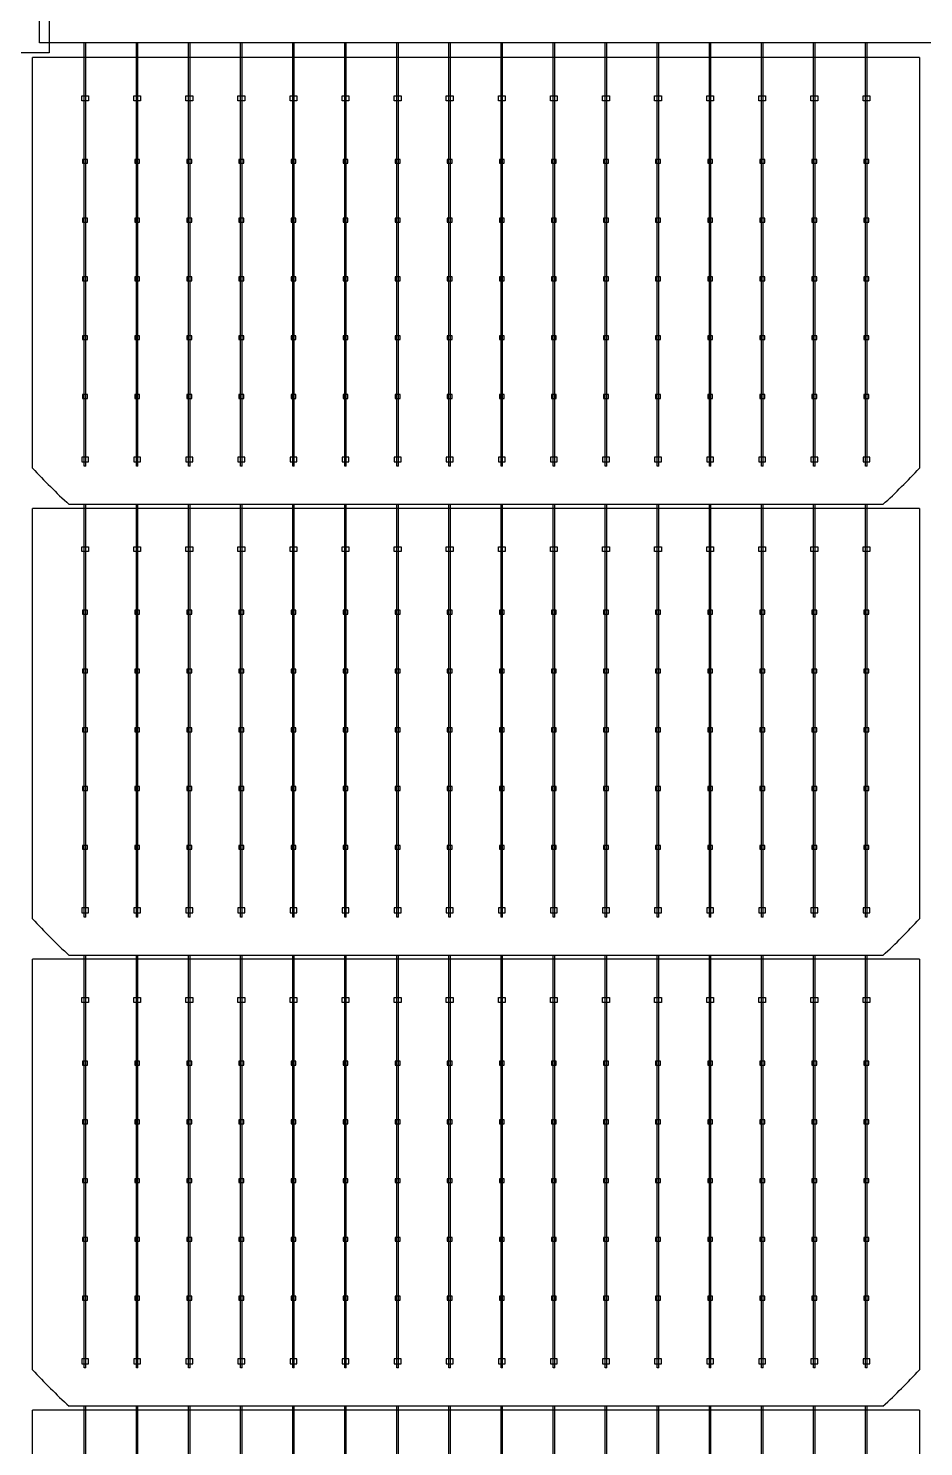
# Model space of a CAD drawing. Header units: millimetres. Extents: x 10297564 to 11610295, y -9287743 to -8409454.
# Drawn here: x 10393034 to 10395599, y -9094487 to -9090420 of the extents above; entities that cross this region are included whole.
import ezdxf

# ---------------------------------------------------------------- set-up
doc = ezdxf.new("R2010")
doc.units = ezdxf.units.MM
doc.header["$LTSCALE"] = 100

msp = doc.modelspace()

# ---------------------------------------------------------------- linework, layer by layer
for p, q in [((10393194.1, -9091675.6), (10393194.1, -9090462.1)), ((10393198.6, -9091675.6), (10393198.6, -9090462.1)), ((10393343.3, -9091675.6), (10393343.3, -9090462.1)), ((10393347.8, -9091675.6), (10393347.8, -9090462.1)), ((10393492.6, -9091675.6), (10393492.6, -9090462.1)), ((10393497, -9091675.6), (10393497, -9090462.1)), ((10393641.8, -9091675.6), (10393641.8, -9090462.1)), ((10393646.3, -9091675.6), (10393646.3, -9090462.1)), ((10393791.1, -9091675.6), (10393791.1, -9090462.1)), ((10393795.5, -9091675.6), (10393795.5, -9090462.1)), ((10393940.3, -9091675.6), (10393940.3, -9090462.1)), ((10393944.8, -9091675.6), (10393944.8, -9090462.1)), ((10394089.6, -9091675.6), (10394089.6, -9090462.1)), ((10394094, -9091675.6), (10394094, -9090462.1)), ((10394238.8, -9091675.6), (10394238.8, -9090462.1)), ((10394243.3, -9091675.6), (10394243.3, -9090462.1)), ((10394388.1, -9091675.6), (10394388.1, -9090462.1)), ((10394392.5, -9091675.6), (10394392.5, -9090462.1)), ((10394537.3, -9091675.6), (10394537.3, -9090462.1)), ((10394541.8, -9091675.6), (10394541.8, -9090462.1)), ((10394686.6, -9091675.6), (10394686.6, -9090462.1)), ((10394691, -9091675.6), (10394691, -9090462.1)), ((10394835.8, -9091675.6), (10394835.8, -9090462.1)), ((10394840.3, -9091675.6), (10394840.3, -9090462.1)), ((10394985.1, -9091675.6), (10394985.1, -9090462.1)), ((10394989.5, -9091675.6), (10394989.5, -9090462.1)), ((10395134.3, -9091675.6), (10395134.3, -9090462.1)), ((10395138.8, -9091675.6), (10395138.8, -9090462.1)), ((10395283.6, -9091675.6), (10395283.6, -9090462.1)), ((10395288, -9091675.6), (10395288, -9090462.1)), ((10395432.8, -9091675.6), (10395432.8, -9090462.1)), ((10395437.3, -9091675.6), (10395437.3, -9090462.1)), ((10395587.1, -9090504), (10393045.7, -9090504)), ((10395587.1, -9091796.6), (10393045.7, -9091796.6)), ((10393194.1, -9092968.3), (10393194.1, -9091785.4)), ((10393198.6, -9092968.3), (10393198.6, -9091785.4)), ((10393343.3, -9092968.3), (10393343.3, -9091785.4)), ((10393347.8, -9092968.3), (10393347.8, -9091785.4)), ((10393492.6, -9092968.3), (10393492.6, -9091785.4)), ((10393497, -9092968.3), (10393497, -9091785.4)), ((10393641.8, -9092968.3), (10393641.8, -9091785.4)), ((10393646.3, -9092968.3), (10393646.3, -9091785.4)), ((10393791.1, -9092968.3), (10393791.1, -9091785.4)), ((10393795.5, -9092968.3), (10393795.5, -9091785.4)), ((10393940.3, -9092968.3), (10393940.3, -9091785.4)), ((10393944.8, -9092968.3), (10393944.8, -9091785.4)), ((10394089.6, -9092968.3), (10394089.6, -9091785.4)), ((10394094, -9092968.3), (10394094, -9091785.4)), ((10394238.8, -9092968.3), (10394238.8, -9091785.4)), ((10394243.3, -9092968.3), (10394243.3, -9091785.4)), ((10394388.1, -9092968.3), (10394388.1, -9091785.4)), ((10394392.5, -9092968.3), (10394392.5, -9091785.4)), ((10394537.3, -9092968.3), (10394537.3, -9091785.4)), ((10394541.8, -9092968.3), (10394541.8, -9091785.4)), ((10394686.6, -9092968.3), (10394686.6, -9091785.4)), ((10394691, -9092968.3), (10394691, -9091785.4)), ((10394835.8, -9092968.3), (10394835.8, -9091785.4)), ((10394840.3, -9092968.3), (10394840.3, -9091785.4)), ((10394985.1, -9092968.3), (10394985.1, -9091785.4)), ((10394989.5, -9092968.3), (10394989.5, -9091785.4)), ((10395134.3, -9092968.3), (10395134.3, -9091785.4)), ((10395138.8, -9092968.3), (10395138.8, -9091785.4)), ((10395283.6, -9092968.3), (10395283.6, -9091785.4)), ((10395288, -9092968.3), (10395288, -9091785.4)), ((10395432.8, -9092968.3), (10395432.8, -9091785.4)), ((10395437.3, -9092968.3), (10395437.3, -9091785.4)), ((10395587.1, -9093089.3), (10393045.7, -9093089.3)), ((10393194.1, -9094261), (10393194.1, -9093078.1)), ((10393198.6, -9094261), (10393198.6, -9093078.1)), ((10393343.3, -9094261), (10393343.3, -9093078.1)), ((10393347.8, -9094261), (10393347.8, -9093078.1)), ((10393492.6, -9094261), (10393492.6, -9093078.1)), ((10393497, -9094261), (10393497, -9093078.1)), ((10393641.8, -9094261), (10393641.8, -9093078.1)), ((10393646.3, -9094261), (10393646.3, -9093078.1)), ((10393791.1, -9094261), (10393791.1, -9093078.1)), ((10393795.5, -9094261), (10393795.5, -9093078.1)), ((10393940.3, -9094261), (10393940.3, -9093078.1)), ((10393944.8, -9094261), (10393944.8, -9093078.1)), ((10394089.6, -9094261), (10394089.6, -9093078.1)), ((10394094, -9094261), (10394094, -9093078.1)), ((10394238.8, -9094261), (10394238.8, -9093078.1)), ((10394243.3, -9094261), (10394243.3, -9093078.1)), ((10394388.1, -9094261), (10394388.1, -9093078.1)), ((10394392.5, -9094261), (10394392.5, -9093078.1)), ((10394537.3, -9094261), (10394537.3, -9093078.1)), ((10394541.8, -9094261), (10394541.8, -9093078.1)), ((10394686.6, -9094261), (10394686.6, -9093078.1)), ((10394691, -9094261), (10394691, -9093078.1)), ((10394835.8, -9094261), (10394835.8, -9093078.1)), ((10394840.3, -9094261), (10394840.3, -9093078.1)), ((10394985.1, -9094261), (10394985.1, -9093078.1)), ((10394989.5, -9094261), (10394989.5, -9093078.1)), ((10395134.3, -9094261), (10395134.3, -9093078.1)), ((10395138.8, -9094261), (10395138.8, -9093078.1)), ((10395283.6, -9094261), (10395283.6, -9093078.1)), ((10395288, -9094261), (10395288, -9093078.1)), ((10395432.8, -9094261), (10395432.8, -9093078.1)), ((10395437.3, -9094261), (10395437.3, -9093078.1)), ((10393194.1, -9095553.6), (10393194.1, -9094370.7)), ((10393198.6, -9095553.6), (10393198.6, -9094370.7)), ((10393343.3, -9095553.6), (10393343.3, -9094370.7)), ((10393347.8, -9095553.6), (10393347.8, -9094370.7)), ((10393492.6, -9095553.6), (10393492.6, -9094370.7)), ((10393497, -9095553.6), (10393497, -9094370.7)), ((10393641.8, -9095553.6), (10393641.8, -9094370.7)), ((10393646.3, -9095553.6), (10393646.3, -9094370.7)), ((10393791.1, -9095553.6), (10393791.1, -9094370.7)), ((10393795.5, -9095553.6), (10393795.5, -9094370.7)), ((10393940.3, -9095553.6), (10393940.3, -9094370.7)), ((10393944.8, -9095553.6), (10393944.8, -9094370.7)), ((10394089.6, -9095553.6), (10394089.6, -9094370.7)), ((10394094, -9095553.6), (10394094, -9094370.7)), ((10394238.8, -9095553.6), (10394238.8, -9094370.7)), ((10394243.3, -9095553.6), (10394243.3, -9094370.7)), ((10394388.1, -9095553.6), (10394388.1, -9094370.7)), ((10394392.5, -9095553.6), (10394392.5, -9094370.7)), ((10394537.3, -9095553.6), (10394537.3, -9094370.7)), ((10394541.8, -9095553.6), (10394541.8, -9094370.7)), ((10394686.6, -9095553.6), (10394686.6, -9094370.7)), ((10394691, -9095553.6), (10394691, -9094370.7)), ((10394835.8, -9095553.6), (10394835.8, -9094370.7)), ((10394840.3, -9095553.6), (10394840.3, -9094370.7)), ((10394985.1, -9095553.6), (10394985.1, -9094370.7)), ((10394989.5, -9095553.6), (10394989.5, -9094370.7)), ((10395134.3, -9095553.6), (10395134.3, -9094370.7)), ((10395138.8, -9095553.6), (10395138.8, -9094370.7)), ((10395283.6, -9095553.6), (10395283.6, -9094370.7)), ((10395288, -9095553.6), (10395288, -9094370.7)), ((10395432.8, -9095553.6), (10395432.8, -9094370.7)), ((10395437.3, -9095553.6), (10395437.3, -9094370.7)), ((10395587.1, -9094382), (10393045.7, -9094382))]:
    msp.add_line(p, q)
for points in [[(10393093.8, -9090490), (10392968.3, -9090490), (10392968.3, -9090350.5), (10393093.8, -9090350.5)], [(10398129.2, -9090462.1), (10393065.9, -9090462.1), (10393065.9, -9090378.4), (10398129.2, -9090378.4)], [(10393186.6, -9090627.7), (10393186.6, -9090613.7), (10393206.1, -9090613.7), (10393206.1, -9090627.7)], [(10393335.8, -9090627.7), (10393335.8, -9090613.7), (10393355.3, -9090613.7), (10393355.3, -9090627.7)], [(10393485.1, -9090627.7), (10393485.1, -9090613.7), (10393504.6, -9090613.7), (10393504.6, -9090627.7)], [(10393634.3, -9090627.7), (10393634.3, -9090613.7), (10393653.8, -9090613.7), (10393653.8, -9090627.7)], [(10393783.5, -9090627.7), (10393783.5, -9090613.7), (10393803.1, -9090613.7), (10393803.1, -9090627.7)], [(10393932.8, -9090627.7), (10393932.8, -9090613.7), (10393952.3, -9090613.7), (10393952.3, -9090627.7)], [(10394082, -9090627.7), (10394082, -9090613.7), (10394101.6, -9090613.7), (10394101.6, -9090627.7)], [(10394231.3, -9090627.7), (10394231.3, -9090613.7), (10394250.8, -9090613.7), (10394250.8, -9090627.7)], [(10394380.5, -9090627.7), (10394380.5, -9090613.7), (10394400.1, -9090613.7), (10394400.1, -9090627.7)], [(10394529.8, -9090627.7), (10394529.8, -9090613.7), (10394549.3, -9090613.7), (10394549.3, -9090627.7)], [(10394679, -9090627.7), (10394679, -9090613.7), (10394698.6, -9090613.7), (10394698.6, -9090627.7)], [(10394828.3, -9090627.7), (10394828.3, -9090613.7), (10394847.8, -9090613.7), (10394847.8, -9090627.7)], [(10394977.5, -9090627.7), (10394977.5, -9090613.7), (10394997.1, -9090613.7), (10394997.1, -9090627.7)], [(10395126.8, -9090627.7), (10395126.8, -9090613.7), (10395146.3, -9090613.7), (10395146.3, -9090627.7)], [(10395276, -9090627.7), (10395276, -9090613.7), (10395295.6, -9090613.7), (10395295.6, -9090627.7)], [(10395425.3, -9090627.7), (10395425.3, -9090613.7), (10395444.8, -9090613.7), (10395444.8, -9090627.7)], [(10393203.3, -9090796), (10393189.3, -9090796), (10393189.3, -9090807.2), (10393203.3, -9090807.2)], [(10393352.5, -9090796), (10393338.6, -9090796), (10393338.6, -9090807.2), (10393352.5, -9090807.2)], [(10393501.8, -9090796), (10393487.8, -9090796), (10393487.8, -9090807.2), (10393501.8, -9090807.2)], [(10393651, -9090796), (10393637.1, -9090796), (10393637.1, -9090807.2), (10393651, -9090807.2)], [(10393800.3, -9090796), (10393786.3, -9090796), (10393786.3, -9090807.2), (10393800.3, -9090807.2)], [(10393949.5, -9090796), (10393935.6, -9090796), (10393935.6, -9090807.2), (10393949.5, -9090807.2)], [(10394098.8, -9090796), (10394084.8, -9090796), (10394084.8, -9090807.2), (10394098.8, -9090807.2)], [(10394248, -9090796), (10394234.1, -9090796), (10394234.1, -9090807.2), (10394248, -9090807.2)], [(10394397.3, -9090796), (10394383.3, -9090796), (10394383.3, -9090807.2), (10394397.3, -9090807.2)], [(10394546.5, -9090796), (10394532.6, -9090796), (10394532.6, -9090807.2), (10394546.5, -9090807.2)], [(10394695.8, -9090796), (10394681.8, -9090796), (10394681.8, -9090807.2), (10394695.8, -9090807.2)], [(10394845, -9090796), (10394831.1, -9090796), (10394831.1, -9090807.2), (10394845, -9090807.2)], [(10394994.3, -9090796), (10394980.3, -9090796), (10394980.3, -9090807.2), (10394994.3, -9090807.2)], [(10395143.5, -9090796), (10395129.6, -9090796), (10395129.6, -9090807.2), (10395143.5, -9090807.2)], [(10395292.8, -9090796), (10395278.8, -9090796), (10395278.8, -9090807.2), (10395292.8, -9090807.2)], [(10395442, -9090796), (10395428.1, -9090796), (10395428.1, -9090807.2), (10395442, -9090807.2)], [(10393203.3, -9090964.5), (10393189.3, -9090964.5), (10393189.3, -9090975.7), (10393203.3, -9090975.7)], [(10393352.5, -9090964.5), (10393338.6, -9090964.5), (10393338.6, -9090975.7), (10393352.5, -9090975.7)], [(10393501.8, -9090964.5), (10393487.8, -9090964.5), (10393487.8, -9090975.7), (10393501.8, -9090975.7)], [(10393651, -9090964.5), (10393637.1, -9090964.5), (10393637.1, -9090975.7), (10393651, -9090975.7)], [(10393800.3, -9090964.5), (10393786.3, -9090964.5), (10393786.3, -9090975.7), (10393800.3, -9090975.7)], [(10393949.5, -9090964.5), (10393935.6, -9090964.5), (10393935.6, -9090975.7), (10393949.5, -9090975.7)], [(10394098.8, -9090964.5), (10394084.8, -9090964.5), (10394084.8, -9090975.7), (10394098.8, -9090975.7)], [(10394248, -9090964.5), (10394234.1, -9090964.5), (10394234.1, -9090975.7), (10394248, -9090975.7)], [(10394397.3, -9090964.5), (10394383.3, -9090964.5), (10394383.3, -9090975.7), (10394397.3, -9090975.7)], [(10394546.5, -9090964.5), (10394532.6, -9090964.5), (10394532.6, -9090975.7), (10394546.5, -9090975.7)], [(10394695.8, -9090964.5), (10394681.8, -9090964.5), (10394681.8, -9090975.7), (10394695.8, -9090975.7)], [(10394845, -9090964.5), (10394831.1, -9090964.5), (10394831.1, -9090975.7), (10394845, -9090975.7)], [(10394994.3, -9090964.5), (10394980.3, -9090964.5), (10394980.3, -9090975.7), (10394994.3, -9090975.7)], [(10395143.5, -9090964.5), (10395129.6, -9090964.5), (10395129.6, -9090975.7), (10395143.5, -9090975.7)], [(10395292.8, -9090964.5), (10395278.8, -9090964.5), (10395278.8, -9090975.7), (10395292.8, -9090975.7)], [(10395442, -9090964.5), (10395428.1, -9090964.5), (10395428.1, -9090975.7), (10395442, -9090975.7)], [(10393203.3, -9091133), (10393189.3, -9091133), (10393189.3, -9091144.2), (10393203.3, -9091144.2)], [(10393352.5, -9091133), (10393338.6, -9091133), (10393338.6, -9091144.2), (10393352.5, -9091144.2)], [(10393501.8, -9091133), (10393487.8, -9091133), (10393487.8, -9091144.2), (10393501.8, -9091144.2)], [(10393651, -9091133), (10393637.1, -9091133), (10393637.1, -9091144.2), (10393651, -9091144.2)], [(10393800.3, -9091133), (10393786.3, -9091133), (10393786.3, -9091144.2), (10393800.3, -9091144.2)], [(10393949.5, -9091133), (10393935.6, -9091133), (10393935.6, -9091144.2), (10393949.5, -9091144.2)], [(10394098.8, -9091133), (10394084.8, -9091133), (10394084.8, -9091144.2), (10394098.8, -9091144.2)], [(10394248, -9091133), (10394234.1, -9091133), (10394234.1, -9091144.2), (10394248, -9091144.2)], [(10394397.3, -9091133), (10394383.3, -9091133), (10394383.3, -9091144.2), (10394397.3, -9091144.2)], [(10394546.5, -9091133), (10394532.6, -9091133), (10394532.6, -9091144.2), (10394546.5, -9091144.2)], [(10394695.8, -9091133), (10394681.8, -9091133), (10394681.8, -9091144.2), (10394695.8, -9091144.2)], [(10394845, -9091133), (10394831.1, -9091133), (10394831.1, -9091144.2), (10394845, -9091144.2)], [(10394994.3, -9091133), (10394980.3, -9091133), (10394980.3, -9091144.2), (10394994.3, -9091144.2)], [(10395143.5, -9091133), (10395129.6, -9091133), (10395129.6, -9091144.2), (10395143.5, -9091144.2)], [(10395292.8, -9091133), (10395278.8, -9091133), (10395278.8, -9091144.2), (10395292.8, -9091144.2)], [(10395442, -9091133), (10395428.1, -9091133), (10395428.1, -9091144.2), (10395442, -9091144.2)], [(10393203.3, -9091301.5), (10393189.3, -9091301.5), (10393189.3, -9091312.7), (10393203.3, -9091312.7)], [(10393352.5, -9091301.5), (10393338.6, -9091301.5), (10393338.6, -9091312.7), (10393352.5, -9091312.7)], [(10393501.8, -9091301.5), (10393487.8, -9091301.5), (10393487.8, -9091312.7), (10393501.8, -9091312.7)], [(10393651, -9091301.5), (10393637.1, -9091301.5), (10393637.1, -9091312.7), (10393651, -9091312.7)], [(10393800.3, -9091301.5), (10393786.3, -9091301.5), (10393786.3, -9091312.7), (10393800.3, -9091312.7)], [(10393949.5, -9091301.5), (10393935.6, -9091301.5), (10393935.6, -9091312.7), (10393949.5, -9091312.7)], [(10394098.8, -9091301.5), (10394084.8, -9091301.5), (10394084.8, -9091312.7), (10394098.8, -9091312.7)], [(10394248, -9091301.5), (10394234.1, -9091301.5), (10394234.1, -9091312.7), (10394248, -9091312.7)], [(10394397.3, -9091301.5), (10394383.3, -9091301.5), (10394383.3, -9091312.7), (10394397.3, -9091312.7)], [(10394546.5, -9091301.5), (10394532.6, -9091301.5), (10394532.6, -9091312.7), (10394546.5, -9091312.7)], [(10394695.8, -9091301.5), (10394681.8, -9091301.5), (10394681.8, -9091312.7), (10394695.8, -9091312.7)], [(10394845, -9091301.5), (10394831.1, -9091301.5), (10394831.1, -9091312.7), (10394845, -9091312.7)], [(10394994.3, -9091301.5), (10394980.3, -9091301.5), (10394980.3, -9091312.7), (10394994.3, -9091312.7)], [(10395143.5, -9091301.5), (10395129.6, -9091301.5), (10395129.6, -9091312.7), (10395143.5, -9091312.7)], [(10395292.8, -9091301.5), (10395278.8, -9091301.5), (10395278.8, -9091312.7), (10395292.8, -9091312.7)], [(10395442, -9091301.5), (10395428.1, -9091301.5), (10395428.1, -9091312.7), (10395442, -9091312.7)], [(10393203.3, -9091470), (10393189.3, -9091470), (10393189.3, -9091481.2), (10393203.3, -9091481.2)], [(10393352.5, -9091470), (10393338.6, -9091470), (10393338.6, -9091481.2), (10393352.5, -9091481.2)], [(10393501.8, -9091470), (10393487.8, -9091470), (10393487.8, -9091481.2), (10393501.8, -9091481.2)], [(10393651, -9091470), (10393637.1, -9091470), (10393637.1, -9091481.2), (10393651, -9091481.2)], [(10393800.3, -9091470), (10393786.3, -9091470), (10393786.3, -9091481.2), (10393800.3, -9091481.2)], [(10393949.5, -9091470), (10393935.6, -9091470), (10393935.6, -9091481.2), (10393949.5, -9091481.2)], [(10394098.8, -9091470), (10394084.8, -9091470), (10394084.8, -9091481.2), (10394098.8, -9091481.2)], [(10394248, -9091470), (10394234.1, -9091470), (10394234.1, -9091481.2), (10394248, -9091481.2)], [(10394397.3, -9091470), (10394383.3, -9091470), (10394383.3, -9091481.2), (10394397.3, -9091481.2)], [(10394546.5, -9091470), (10394532.6, -9091470), (10394532.6, -9091481.2), (10394546.5, -9091481.2)], [(10394695.8, -9091470), (10394681.8, -9091470), (10394681.8, -9091481.2), (10394695.8, -9091481.2)], [(10394845, -9091470), (10394831.1, -9091470), (10394831.1, -9091481.2), (10394845, -9091481.2)], [(10394994.3, -9091470), (10394980.3, -9091470), (10394980.3, -9091481.2), (10394994.3, -9091481.2)], [(10395143.5, -9091470), (10395129.6, -9091470), (10395129.6, -9091481.2), (10395143.5, -9091481.2)], [(10395292.8, -9091470), (10395278.8, -9091470), (10395278.8, -9091481.2), (10395292.8, -9091481.2)], [(10395442, -9091470), (10395428.1, -9091470), (10395428.1, -9091481.2), (10395442, -9091481.2)], [(10393186.6, -9091649.5), (10393186.6, -9091663.5), (10393206.1, -9091663.5), (10393206.1, -9091649.5)], [(10393335.8, -9091649.5), (10393335.8, -9091663.5), (10393355.3, -9091663.5), (10393355.3, -9091649.5)], [(10393485.1, -9091649.5), (10393485.1, -9091663.5), (10393504.6, -9091663.5), (10393504.6, -9091649.5)], [(10393634.3, -9091649.5), (10393634.3, -9091663.5), (10393653.8, -9091663.5), (10393653.8, -9091649.5)], [(10393783.5, -9091649.5), (10393783.5, -9091663.5), (10393803.1, -9091663.5), (10393803.1, -9091649.5)], [(10393932.8, -9091649.5), (10393932.8, -9091663.5), (10393952.3, -9091663.5), (10393952.3, -9091649.5)], [(10394082, -9091649.5), (10394082, -9091663.5), (10394101.6, -9091663.5), (10394101.6, -9091649.5)], [(10394231.3, -9091649.5), (10394231.3, -9091663.5), (10394250.8, -9091663.5), (10394250.8, -9091649.5)], [(10394380.5, -9091649.5), (10394380.5, -9091663.5), (10394400.1, -9091663.5), (10394400.1, -9091649.5)], [(10394529.8, -9091649.5), (10394529.8, -9091663.5), (10394549.3, -9091663.5), (10394549.3, -9091649.5)], [(10394679, -9091649.5), (10394679, -9091663.5), (10394698.6, -9091663.5), (10394698.6, -9091649.5)], [(10394828.3, -9091649.5), (10394828.3, -9091663.5), (10394847.8, -9091663.5), (10394847.8, -9091649.5)], [(10394977.5, -9091649.5), (10394977.5, -9091663.5), (10394997.1, -9091663.5), (10394997.1, -9091649.5)], [(10395126.8, -9091649.5), (10395126.8, -9091663.5), (10395146.3, -9091663.5), (10395146.3, -9091649.5)], [(10395276, -9091649.5), (10395276, -9091663.5), (10395295.6, -9091663.5), (10395295.6, -9091649.5)], [(10395425.3, -9091649.5), (10395425.3, -9091663.5), (10395444.8, -9091663.5), (10395444.8, -9091649.5)], [(10393186.6, -9091920.4), (10393186.6, -9091906.4), (10393206.1, -9091906.4), (10393206.1, -9091920.4)], [(10393335.8, -9091920.4), (10393335.8, -9091906.4), (10393355.3, -9091906.4), (10393355.3, -9091920.4)], [(10393485.1, -9091920.4), (10393485.1, -9091906.4), (10393504.6, -9091906.4), (10393504.6, -9091920.4)], [(10393634.3, -9091920.4), (10393634.3, -9091906.4), (10393653.8, -9091906.4), (10393653.8, -9091920.4)], [(10393783.5, -9091920.4), (10393783.5, -9091906.4), (10393803.1, -9091906.4), (10393803.1, -9091920.4)], [(10393932.8, -9091920.4), (10393932.8, -9091906.4), (10393952.3, -9091906.4), (10393952.3, -9091920.4)], [(10394082, -9091920.4), (10394082, -9091906.4), (10394101.6, -9091906.4), (10394101.6, -9091920.4)], [(10394231.3, -9091920.4), (10394231.3, -9091906.4), (10394250.8, -9091906.4), (10394250.8, -9091920.4)], [(10394380.5, -9091920.4), (10394380.5, -9091906.4), (10394400.1, -9091906.4), (10394400.1, -9091920.4)], [(10394529.8, -9091920.4), (10394529.8, -9091906.4), (10394549.3, -9091906.4), (10394549.3, -9091920.4)], [(10394679, -9091920.4), (10394679, -9091906.4), (10394698.6, -9091906.4), (10394698.6, -9091920.4)], [(10394828.3, -9091920.4), (10394828.3, -9091906.4), (10394847.8, -9091906.4), (10394847.8, -9091920.4)], [(10394977.5, -9091920.4), (10394977.5, -9091906.4), (10394997.1, -9091906.4), (10394997.1, -9091920.4)], [(10395126.8, -9091920.4), (10395126.8, -9091906.4), (10395146.3, -9091906.4), (10395146.3, -9091920.4)], [(10395276, -9091920.4), (10395276, -9091906.4), (10395295.6, -9091906.4), (10395295.6, -9091920.4)], [(10395425.3, -9091920.4), (10395425.3, -9091906.4), (10395444.8, -9091906.4), (10395444.8, -9091920.4)], [(10393203.3, -9092088.7), (10393189.3, -9092088.7), (10393189.3, -9092099.9), (10393203.3, -9092099.9)], [(10393352.5, -9092088.7), (10393338.6, -9092088.7), (10393338.6, -9092099.9), (10393352.5, -9092099.9)], [(10393501.8, -9092088.7), (10393487.8, -9092088.7), (10393487.8, -9092099.9), (10393501.8, -9092099.9)], [(10393651, -9092088.7), (10393637.1, -9092088.7), (10393637.1, -9092099.9), (10393651, -9092099.9)], [(10393800.3, -9092088.7), (10393786.3, -9092088.7), (10393786.3, -9092099.9), (10393800.3, -9092099.9)], [(10393949.5, -9092088.7), (10393935.6, -9092088.7), (10393935.6, -9092099.9), (10393949.5, -9092099.9)], [(10394098.8, -9092088.7), (10394084.8, -9092088.7), (10394084.8, -9092099.9), (10394098.8, -9092099.9)], [(10394248, -9092088.7), (10394234.1, -9092088.7), (10394234.1, -9092099.9), (10394248, -9092099.9)], [(10394397.3, -9092088.7), (10394383.3, -9092088.7), (10394383.3, -9092099.9), (10394397.3, -9092099.9)], [(10394546.5, -9092088.7), (10394532.6, -9092088.7), (10394532.6, -9092099.9), (10394546.5, -9092099.9)], [(10394695.8, -9092088.7), (10394681.8, -9092088.7), (10394681.8, -9092099.9), (10394695.8, -9092099.9)], [(10394845, -9092088.7), (10394831.1, -9092088.7), (10394831.1, -9092099.9), (10394845, -9092099.9)], [(10394994.3, -9092088.7), (10394980.3, -9092088.7), (10394980.3, -9092099.9), (10394994.3, -9092099.9)], [(10395143.5, -9092088.7), (10395129.6, -9092088.7), (10395129.6, -9092099.9), (10395143.5, -9092099.9)], [(10395292.8, -9092088.7), (10395278.8, -9092088.7), (10395278.8, -9092099.9), (10395292.8, -9092099.9)], [(10395442, -9092088.7), (10395428.1, -9092088.7), (10395428.1, -9092099.9), (10395442, -9092099.9)], [(10393203.3, -9092257.2), (10393189.3, -9092257.2), (10393189.3, -9092268.4), (10393203.3, -9092268.4)], [(10393352.5, -9092257.2), (10393338.6, -9092257.2), (10393338.6, -9092268.4), (10393352.5, -9092268.4)], [(10393501.8, -9092257.2), (10393487.8, -9092257.2), (10393487.8, -9092268.4), (10393501.8, -9092268.4)], [(10393651, -9092257.2), (10393637.1, -9092257.2), (10393637.1, -9092268.4), (10393651, -9092268.4)], [(10393800.3, -9092257.2), (10393786.3, -9092257.2), (10393786.3, -9092268.4), (10393800.3, -9092268.4)], [(10393949.5, -9092257.2), (10393935.6, -9092257.2), (10393935.6, -9092268.4), (10393949.5, -9092268.4)], [(10394098.8, -9092257.2), (10394084.8, -9092257.2), (10394084.8, -9092268.4), (10394098.8, -9092268.4)], [(10394248, -9092257.2), (10394234.1, -9092257.2), (10394234.1, -9092268.4), (10394248, -9092268.4)], [(10394397.3, -9092257.2), (10394383.3, -9092257.2), (10394383.3, -9092268.4), (10394397.3, -9092268.4)], [(10394546.5, -9092257.2), (10394532.6, -9092257.2), (10394532.6, -9092268.4), (10394546.5, -9092268.4)], [(10394695.8, -9092257.2), (10394681.8, -9092257.2), (10394681.8, -9092268.4), (10394695.8, -9092268.4)], [(10394845, -9092257.2), (10394831.1, -9092257.2), (10394831.1, -9092268.4), (10394845, -9092268.4)], [(10394994.3, -9092257.2), (10394980.3, -9092257.2), (10394980.3, -9092268.4), (10394994.3, -9092268.4)], [(10395143.5, -9092257.2), (10395129.6, -9092257.2), (10395129.6, -9092268.4), (10395143.5, -9092268.4)], [(10395292.8, -9092257.2), (10395278.8, -9092257.2), (10395278.8, -9092268.4), (10395292.8, -9092268.4)], [(10395442, -9092257.2), (10395428.1, -9092257.2), (10395428.1, -9092268.4), (10395442, -9092268.4)], [(10393203.3, -9092425.7), (10393189.3, -9092425.7), (10393189.3, -9092436.9), (10393203.3, -9092436.9)], [(10393352.5, -9092425.7), (10393338.6, -9092425.7), (10393338.6, -9092436.9), (10393352.5, -9092436.9)], [(10393501.8, -9092425.7), (10393487.8, -9092425.7), (10393487.8, -9092436.9), (10393501.8, -9092436.9)], [(10393651, -9092425.7), (10393637.1, -9092425.7), (10393637.1, -9092436.9), (10393651, -9092436.9)], [(10393800.3, -9092425.7), (10393786.3, -9092425.7), (10393786.3, -9092436.9), (10393800.3, -9092436.9)], [(10393949.5, -9092425.7), (10393935.6, -9092425.7), (10393935.6, -9092436.9), (10393949.5, -9092436.9)], [(10394098.8, -9092425.7), (10394084.8, -9092425.7), (10394084.8, -9092436.9), (10394098.8, -9092436.9)], [(10394248, -9092425.7), (10394234.1, -9092425.7), (10394234.1, -9092436.9), (10394248, -9092436.9)], [(10394397.3, -9092425.7), (10394383.3, -9092425.7), (10394383.3, -9092436.9), (10394397.3, -9092436.9)], [(10394546.5, -9092425.7), (10394532.6, -9092425.7), (10394532.6, -9092436.9), (10394546.5, -9092436.9)], [(10394695.8, -9092425.7), (10394681.8, -9092425.7), (10394681.8, -9092436.9), (10394695.8, -9092436.9)], [(10394845, -9092425.7), (10394831.1, -9092425.7), (10394831.1, -9092436.9), (10394845, -9092436.9)], [(10394994.3, -9092425.7), (10394980.3, -9092425.7), (10394980.3, -9092436.9), (10394994.3, -9092436.9)], [(10395143.5, -9092425.7), (10395129.6, -9092425.7), (10395129.6, -9092436.9), (10395143.5, -9092436.9)], [(10395292.8, -9092425.7), (10395278.8, -9092425.7), (10395278.8, -9092436.9), (10395292.8, -9092436.9)], [(10395442, -9092425.7), (10395428.1, -9092425.7), (10395428.1, -9092436.9), (10395442, -9092436.9)], [(10393203.3, -9092594.2), (10393189.3, -9092594.2), (10393189.3, -9092605.4), (10393203.3, -9092605.4)], [(10393352.5, -9092594.2), (10393338.6, -9092594.2), (10393338.6, -9092605.4), (10393352.5, -9092605.4)], [(10393501.8, -9092594.2), (10393487.8, -9092594.2), (10393487.8, -9092605.4), (10393501.8, -9092605.4)], [(10393651, -9092594.2), (10393637.1, -9092594.2), (10393637.1, -9092605.4), (10393651, -9092605.4)], [(10393800.3, -9092594.2), (10393786.3, -9092594.2), (10393786.3, -9092605.4), (10393800.3, -9092605.4)], [(10393949.5, -9092594.2), (10393935.6, -9092594.2), (10393935.6, -9092605.4), (10393949.5, -9092605.4)], [(10394098.8, -9092594.2), (10394084.8, -9092594.2), (10394084.8, -9092605.4), (10394098.8, -9092605.4)], [(10394248, -9092594.2), (10394234.1, -9092594.2), (10394234.1, -9092605.4), (10394248, -9092605.4)], [(10394397.3, -9092594.2), (10394383.3, -9092594.2), (10394383.3, -9092605.4), (10394397.3, -9092605.4)], [(10394546.5, -9092594.2), (10394532.6, -9092594.2), (10394532.6, -9092605.4), (10394546.5, -9092605.4)], [(10394695.8, -9092594.2), (10394681.8, -9092594.2), (10394681.8, -9092605.4), (10394695.8, -9092605.4)], [(10394845, -9092594.2), (10394831.1, -9092594.2), (10394831.1, -9092605.4), (10394845, -9092605.4)], [(10394994.3, -9092594.2), (10394980.3, -9092594.2), (10394980.3, -9092605.4), (10394994.3, -9092605.4)], [(10395143.5, -9092594.2), (10395129.6, -9092594.2), (10395129.6, -9092605.4), (10395143.5, -9092605.4)], [(10395292.8, -9092594.2), (10395278.8, -9092594.2), (10395278.8, -9092605.4), (10395292.8, -9092605.4)], [(10395442, -9092594.2), (10395428.1, -9092594.2), (10395428.1, -9092605.4), (10395442, -9092605.4)], [(10393203.3, -9092762.7), (10393189.3, -9092762.7), (10393189.3, -9092773.9), (10393203.3, -9092773.9)], [(10393352.5, -9092762.7), (10393338.6, -9092762.7), (10393338.6, -9092773.9), (10393352.5, -9092773.9)], [(10393501.8, -9092762.7), (10393487.8, -9092762.7), (10393487.8, -9092773.9), (10393501.8, -9092773.9)], [(10393651, -9092762.7), (10393637.1, -9092762.7), (10393637.1, -9092773.9), (10393651, -9092773.9)], [(10393800.3, -9092762.7), (10393786.3, -9092762.7), (10393786.3, -9092773.9), (10393800.3, -9092773.9)], [(10393949.5, -9092762.7), (10393935.6, -9092762.7), (10393935.6, -9092773.9), (10393949.5, -9092773.9)], [(10394098.8, -9092762.7), (10394084.8, -9092762.7), (10394084.8, -9092773.9), (10394098.8, -9092773.9)], [(10394248, -9092762.7), (10394234.1, -9092762.7), (10394234.1, -9092773.9), (10394248, -9092773.9)], [(10394397.3, -9092762.7), (10394383.3, -9092762.7), (10394383.3, -9092773.9), (10394397.3, -9092773.9)], [(10394546.5, -9092762.7), (10394532.6, -9092762.7), (10394532.6, -9092773.9), (10394546.5, -9092773.9)], [(10394695.8, -9092762.7), (10394681.8, -9092762.7), (10394681.8, -9092773.9), (10394695.8, -9092773.9)], [(10394845, -9092762.7), (10394831.1, -9092762.7), (10394831.1, -9092773.9), (10394845, -9092773.9)], [(10394994.3, -9092762.7), (10394980.3, -9092762.7), (10394980.3, -9092773.9), (10394994.3, -9092773.9)], [(10395143.5, -9092762.7), (10395129.6, -9092762.7), (10395129.6, -9092773.9), (10395143.5, -9092773.9)], [(10395292.8, -9092762.7), (10395278.8, -9092762.7), (10395278.8, -9092773.9), (10395292.8, -9092773.9)], [(10395442, -9092762.7), (10395428.1, -9092762.7), (10395428.1, -9092773.9), (10395442, -9092773.9)], [(10393186.6, -9092942.2), (10393186.6, -9092956.2), (10393206.1, -9092956.2), (10393206.1, -9092942.2)], [(10393335.8, -9092942.2), (10393335.8, -9092956.2), (10393355.3, -9092956.2), (10393355.3, -9092942.2)], [(10393485.1, -9092942.2), (10393485.1, -9092956.2), (10393504.6, -9092956.2), (10393504.6, -9092942.2)], [(10393634.3, -9092942.2), (10393634.3, -9092956.2), (10393653.8, -9092956.2), (10393653.8, -9092942.2)], [(10393783.5, -9092942.2), (10393783.5, -9092956.2), (10393803.1, -9092956.2), (10393803.1, -9092942.2)], [(10393932.8, -9092942.2), (10393932.8, -9092956.2), (10393952.3, -9092956.2), (10393952.3, -9092942.2)], [(10394082, -9092942.2), (10394082, -9092956.2), (10394101.6, -9092956.2), (10394101.6, -9092942.2)], [(10394231.3, -9092942.2), (10394231.3, -9092956.2), (10394250.8, -9092956.2), (10394250.8, -9092942.2)], [(10394380.5, -9092942.2), (10394380.5, -9092956.2), (10394400.1, -9092956.2), (10394400.1, -9092942.2)], [(10394529.8, -9092942.2), (10394529.8, -9092956.2), (10394549.3, -9092956.2), (10394549.3, -9092942.2)], [(10394679, -9092942.2), (10394679, -9092956.2), (10394698.6, -9092956.2), (10394698.6, -9092942.2)], [(10394828.3, -9092942.2), (10394828.3, -9092956.2), (10394847.8, -9092956.2), (10394847.8, -9092942.2)], [(10394977.5, -9092942.2), (10394977.5, -9092956.2), (10394997.1, -9092956.2), (10394997.1, -9092942.2)], [(10395126.8, -9092942.2), (10395126.8, -9092956.2), (10395146.3, -9092956.2), (10395146.3, -9092942.2)], [(10395276, -9092942.2), (10395276, -9092956.2), (10395295.6, -9092956.2), (10395295.6, -9092942.2)], [(10395425.3, -9092942.2), (10395425.3, -9092956.2), (10395444.8, -9092956.2), (10395444.8, -9092942.2)], [(10393186.6, -9093213), (10393186.6, -9093199.1), (10393206.1, -9093199.1), (10393206.1, -9093213)], [(10393335.8, -9093213), (10393335.8, -9093199.1), (10393355.3, -9093199.1), (10393355.3, -9093213)], [(10393485.1, -9093213), (10393485.1, -9093199.1), (10393504.6, -9093199.1), (10393504.6, -9093213)], [(10393634.3, -9093213), (10393634.3, -9093199.1), (10393653.8, -9093199.1), (10393653.8, -9093213)], [(10393783.5, -9093213), (10393783.5, -9093199.1), (10393803.1, -9093199.1), (10393803.1, -9093213)], [(10393932.8, -9093213), (10393932.8, -9093199.1), (10393952.3, -9093199.1), (10393952.3, -9093213)], [(10394082, -9093213), (10394082, -9093199.1), (10394101.6, -9093199.1), (10394101.6, -9093213)], [(10394231.3, -9093213), (10394231.3, -9093199.1), (10394250.8, -9093199.1), (10394250.8, -9093213)], [(10394380.5, -9093213), (10394380.5, -9093199.1), (10394400.1, -9093199.1), (10394400.1, -9093213)], [(10394529.8, -9093213), (10394529.8, -9093199.1), (10394549.3, -9093199.1), (10394549.3, -9093213)], [(10394679, -9093213), (10394679, -9093199.1), (10394698.6, -9093199.1), (10394698.6, -9093213)], [(10394828.3, -9093213), (10394828.3, -9093199.1), (10394847.8, -9093199.1), (10394847.8, -9093213)], [(10394977.5, -9093213), (10394977.5, -9093199.1), (10394997.1, -9093199.1), (10394997.1, -9093213)], [(10395126.8, -9093213), (10395126.8, -9093199.1), (10395146.3, -9093199.1), (10395146.3, -9093213)], [(10395276, -9093213), (10395276, -9093199.1), (10395295.6, -9093199.1), (10395295.6, -9093213)], [(10395425.3, -9093213), (10395425.3, -9093199.1), (10395444.8, -9093199.1), (10395444.8, -9093213)], [(10393203.3, -9093381.4), (10393189.3, -9093381.4), (10393189.3, -9093392.5), (10393203.3, -9093392.5)], [(10393352.5, -9093381.4), (10393338.6, -9093381.4), (10393338.6, -9093392.5), (10393352.5, -9093392.5)], [(10393501.8, -9093381.4), (10393487.8, -9093381.4), (10393487.8, -9093392.5), (10393501.8, -9093392.5)], [(10393651, -9093381.4), (10393637.1, -9093381.4), (10393637.1, -9093392.5), (10393651, -9093392.5)], [(10393800.3, -9093381.4), (10393786.3, -9093381.4), (10393786.3, -9093392.5), (10393800.3, -9093392.5)], [(10393949.5, -9093381.4), (10393935.6, -9093381.4), (10393935.6, -9093392.5), (10393949.5, -9093392.5)], [(10394098.8, -9093381.4), (10394084.8, -9093381.4), (10394084.8, -9093392.5), (10394098.8, -9093392.5)], [(10394248, -9093381.4), (10394234.1, -9093381.4), (10394234.1, -9093392.5), (10394248, -9093392.5)], [(10394397.3, -9093381.4), (10394383.3, -9093381.4), (10394383.3, -9093392.5), (10394397.3, -9093392.5)], [(10394546.5, -9093381.4), (10394532.6, -9093381.4), (10394532.6, -9093392.5), (10394546.5, -9093392.5)], [(10394695.8, -9093381.4), (10394681.8, -9093381.4), (10394681.8, -9093392.5), (10394695.8, -9093392.5)], [(10394845, -9093381.4), (10394831.1, -9093381.4), (10394831.1, -9093392.5), (10394845, -9093392.5)], [(10394994.3, -9093381.4), (10394980.3, -9093381.4), (10394980.3, -9093392.5), (10394994.3, -9093392.5)], [(10395143.5, -9093381.4), (10395129.6, -9093381.4), (10395129.6, -9093392.5), (10395143.5, -9093392.5)], [(10395292.8, -9093381.4), (10395278.8, -9093381.4), (10395278.8, -9093392.5), (10395292.8, -9093392.5)], [(10395442, -9093381.4), (10395428.1, -9093381.4), (10395428.1, -9093392.5), (10395442, -9093392.5)], [(10393203.3, -9093549.9), (10393189.3, -9093549.9), (10393189.3, -9093561), (10393203.3, -9093561)], [(10393352.5, -9093549.9), (10393338.6, -9093549.9), (10393338.6, -9093561), (10393352.5, -9093561)], [(10393501.8, -9093549.9), (10393487.8, -9093549.9), (10393487.8, -9093561), (10393501.8, -9093561)], [(10393651, -9093549.9), (10393637.1, -9093549.9), (10393637.1, -9093561), (10393651, -9093561)], [(10393800.3, -9093549.9), (10393786.3, -9093549.9), (10393786.3, -9093561), (10393800.3, -9093561)], [(10393949.5, -9093549.9), (10393935.6, -9093549.9), (10393935.6, -9093561), (10393949.5, -9093561)], [(10394098.8, -9093549.9), (10394084.8, -9093549.9), (10394084.8, -9093561), (10394098.8, -9093561)], [(10394248, -9093549.9), (10394234.1, -9093549.9), (10394234.1, -9093561), (10394248, -9093561)], [(10394397.3, -9093549.9), (10394383.3, -9093549.9), (10394383.3, -9093561), (10394397.3, -9093561)], [(10394546.5, -9093549.9), (10394532.6, -9093549.9), (10394532.6, -9093561), (10394546.5, -9093561)], [(10394695.8, -9093549.9), (10394681.8, -9093549.9), (10394681.8, -9093561), (10394695.8, -9093561)], [(10394845, -9093549.9), (10394831.1, -9093549.9), (10394831.1, -9093561), (10394845, -9093561)], [(10394994.3, -9093549.9), (10394980.3, -9093549.9), (10394980.3, -9093561), (10394994.3, -9093561)], [(10395143.5, -9093549.9), (10395129.6, -9093549.9), (10395129.6, -9093561), (10395143.5, -9093561)], [(10395292.8, -9093549.9), (10395278.8, -9093549.9), (10395278.8, -9093561), (10395292.8, -9093561)], [(10395442, -9093549.9), (10395428.1, -9093549.9), (10395428.1, -9093561), (10395442, -9093561)], [(10393203.3, -9093718.4), (10393189.3, -9093718.4), (10393189.3, -9093729.5), (10393203.3, -9093729.5)], [(10393352.5, -9093718.4), (10393338.6, -9093718.4), (10393338.6, -9093729.5), (10393352.5, -9093729.5)], [(10393501.8, -9093718.4), (10393487.8, -9093718.4), (10393487.8, -9093729.5), (10393501.8, -9093729.5)], [(10393651, -9093718.4), (10393637.1, -9093718.4), (10393637.1, -9093729.5), (10393651, -9093729.5)], [(10393800.3, -9093718.4), (10393786.3, -9093718.4), (10393786.3, -9093729.5), (10393800.3, -9093729.5)], [(10393949.5, -9093718.4), (10393935.6, -9093718.4), (10393935.6, -9093729.5), (10393949.5, -9093729.5)], [(10394098.8, -9093718.4), (10394084.8, -9093718.4), (10394084.8, -9093729.5), (10394098.8, -9093729.5)], [(10394248, -9093718.4), (10394234.1, -9093718.4), (10394234.1, -9093729.5), (10394248, -9093729.5)], [(10394397.3, -9093718.4), (10394383.3, -9093718.4), (10394383.3, -9093729.5), (10394397.3, -9093729.5)], [(10394546.5, -9093718.4), (10394532.6, -9093718.4), (10394532.6, -9093729.5), (10394546.5, -9093729.5)], [(10394695.8, -9093718.4), (10394681.8, -9093718.4), (10394681.8, -9093729.5), (10394695.8, -9093729.5)], [(10394845, -9093718.4), (10394831.1, -9093718.4), (10394831.1, -9093729.5), (10394845, -9093729.5)], [(10394994.3, -9093718.4), (10394980.3, -9093718.4), (10394980.3, -9093729.5), (10394994.3, -9093729.5)], [(10395143.5, -9093718.4), (10395129.6, -9093718.4), (10395129.6, -9093729.5), (10395143.5, -9093729.5)], [(10395292.8, -9093718.4), (10395278.8, -9093718.4), (10395278.8, -9093729.5), (10395292.8, -9093729.5)], [(10395442, -9093718.4), (10395428.1, -9093718.4), (10395428.1, -9093729.5), (10395442, -9093729.5)], [(10393203.3, -9093886.9), (10393189.3, -9093886.9), (10393189.3, -9093898), (10393203.3, -9093898)], [(10393352.5, -9093886.9), (10393338.6, -9093886.9), (10393338.6, -9093898), (10393352.5, -9093898)], [(10393501.8, -9093886.9), (10393487.8, -9093886.9), (10393487.8, -9093898), (10393501.8, -9093898)], [(10393651, -9093886.9), (10393637.1, -9093886.9), (10393637.1, -9093898), (10393651, -9093898)], [(10393800.3, -9093886.9), (10393786.3, -9093886.9), (10393786.3, -9093898), (10393800.3, -9093898)], [(10393949.5, -9093886.9), (10393935.6, -9093886.9), (10393935.6, -9093898), (10393949.5, -9093898)], [(10394098.8, -9093886.9), (10394084.8, -9093886.9), (10394084.8, -9093898), (10394098.8, -9093898)], [(10394248, -9093886.9), (10394234.1, -9093886.9), (10394234.1, -9093898), (10394248, -9093898)], [(10394397.3, -9093886.9), (10394383.3, -9093886.9), (10394383.3, -9093898), (10394397.3, -9093898)], [(10394546.5, -9093886.9), (10394532.6, -9093886.9), (10394532.6, -9093898), (10394546.5, -9093898)], [(10394695.8, -9093886.9), (10394681.8, -9093886.9), (10394681.8, -9093898), (10394695.8, -9093898)], [(10394845, -9093886.9), (10394831.1, -9093886.9), (10394831.1, -9093898), (10394845, -9093898)], [(10394994.3, -9093886.9), (10394980.3, -9093886.9), (10394980.3, -9093898), (10394994.3, -9093898)], [(10395143.5, -9093886.9), (10395129.6, -9093886.9), (10395129.6, -9093898), (10395143.5, -9093898)], [(10395292.8, -9093886.9), (10395278.8, -9093886.9), (10395278.8, -9093898), (10395292.8, -9093898)], [(10395442, -9093886.9), (10395428.1, -9093886.9), (10395428.1, -9093898), (10395442, -9093898)], [(10393203.3, -9094055.4), (10393189.3, -9094055.4), (10393189.3, -9094066.5), (10393203.3, -9094066.5)], [(10393352.5, -9094055.4), (10393338.6, -9094055.4), (10393338.6, -9094066.5), (10393352.5, -9094066.5)], [(10393501.8, -9094055.4), (10393487.8, -9094055.4), (10393487.8, -9094066.5), (10393501.8, -9094066.5)], [(10393651, -9094055.4), (10393637.1, -9094055.4), (10393637.1, -9094066.5), (10393651, -9094066.5)], [(10393800.3, -9094055.4), (10393786.3, -9094055.4), (10393786.3, -9094066.5), (10393800.3, -9094066.5)], [(10393949.5, -9094055.4), (10393935.6, -9094055.4), (10393935.6, -9094066.5), (10393949.5, -9094066.5)], [(10394098.8, -9094055.4), (10394084.8, -9094055.4), (10394084.8, -9094066.5), (10394098.8, -9094066.5)], [(10394248, -9094055.4), (10394234.1, -9094055.4), (10394234.1, -9094066.5), (10394248, -9094066.5)], [(10394397.3, -9094055.4), (10394383.3, -9094055.4), (10394383.3, -9094066.5), (10394397.3, -9094066.5)], [(10394546.5, -9094055.4), (10394532.6, -9094055.4), (10394532.6, -9094066.5), (10394546.5, -9094066.5)], [(10394695.8, -9094055.4), (10394681.8, -9094055.4), (10394681.8, -9094066.5), (10394695.8, -9094066.5)], [(10394845, -9094055.4), (10394831.1, -9094055.4), (10394831.1, -9094066.5), (10394845, -9094066.5)], [(10394994.3, -9094055.4), (10394980.3, -9094055.4), (10394980.3, -9094066.5), (10394994.3, -9094066.5)], [(10395143.5, -9094055.4), (10395129.6, -9094055.4), (10395129.6, -9094066.5), (10395143.5, -9094066.5)], [(10395292.8, -9094055.4), (10395278.8, -9094055.4), (10395278.8, -9094066.5), (10395292.8, -9094066.5)], [(10395442, -9094055.4), (10395428.1, -9094055.4), (10395428.1, -9094066.5), (10395442, -9094066.5)], [(10393186.6, -9094234.9), (10393186.6, -9094248.8), (10393206.1, -9094248.8), (10393206.1, -9094234.9)], [(10393335.8, -9094234.9), (10393335.8, -9094248.8), (10393355.3, -9094248.8), (10393355.3, -9094234.9)], [(10393485.1, -9094234.9), (10393485.1, -9094248.8), (10393504.6, -9094248.8), (10393504.6, -9094234.9)], [(10393634.3, -9094234.9), (10393634.3, -9094248.8), (10393653.8, -9094248.8), (10393653.8, -9094234.9)], [(10393783.5, -9094234.9), (10393783.5, -9094248.8), (10393803.1, -9094248.8), (10393803.1, -9094234.9)], [(10393932.8, -9094234.9), (10393932.8, -9094248.8), (10393952.3, -9094248.8), (10393952.3, -9094234.9)], [(10394082, -9094234.9), (10394082, -9094248.8), (10394101.6, -9094248.8), (10394101.6, -9094234.9)], [(10394231.3, -9094234.9), (10394231.3, -9094248.8), (10394250.8, -9094248.8), (10394250.8, -9094234.9)], [(10394380.5, -9094234.9), (10394380.5, -9094248.8), (10394400.1, -9094248.8), (10394400.1, -9094234.9)], [(10394529.8, -9094234.9), (10394529.8, -9094248.8), (10394549.3, -9094248.8), (10394549.3, -9094234.9)], [(10394679, -9094234.9), (10394679, -9094248.8), (10394698.6, -9094248.8), (10394698.6, -9094234.9)], [(10394828.3, -9094234.9), (10394828.3, -9094248.8), (10394847.8, -9094248.8), (10394847.8, -9094234.9)], [(10394977.5, -9094234.9), (10394977.5, -9094248.8), (10394997.1, -9094248.8), (10394997.1, -9094234.9)], [(10395126.8, -9094234.9), (10395126.8, -9094248.8), (10395146.3, -9094248.8), (10395146.3, -9094234.9)], [(10395276, -9094234.9), (10395276, -9094248.8), (10395295.6, -9094248.8), (10395295.6, -9094234.9)], [(10395425.3, -9094234.9), (10395425.3, -9094248.8), (10395444.8, -9094248.8), (10395444.8, -9094234.9)]]:
    msp.add_lwpolyline(points, close=True)
for points in [[(10393045.7, -9091680.8), (10393045.7, -9090504)], [(10395587.1, -9090504), (10395587.1, -9091680.8)], [(10393198.6, -9091675.6), (10393194.1, -9091675.6)], [(10393347.8, -9091675.6), (10393343.3, -9091675.6)], [(10393497, -9091675.6), (10393492.6, -9091675.6)], [(10393646.3, -9091675.6), (10393641.8, -9091675.6)], [(10393795.5, -9091675.6), (10393791.1, -9091675.6)], [(10393944.8, -9091675.6), (10393940.3, -9091675.6)], [(10394094, -9091675.6), (10394089.6, -9091675.6)], [(10394243.3, -9091675.6), (10394238.8, -9091675.6)], [(10394392.5, -9091675.6), (10394388.1, -9091675.6)], [(10394541.8, -9091675.6), (10394537.3, -9091675.6)], [(10394691, -9091675.6), (10394686.6, -9091675.6)], [(10394840.3, -9091675.6), (10394835.8, -9091675.6)], [(10394989.5, -9091675.6), (10394985.1, -9091675.6)], [(10395138.8, -9091675.6), (10395134.3, -9091675.6)], [(10395288, -9091675.6), (10395283.6, -9091675.6)], [(10395437.3, -9091675.6), (10395432.8, -9091675.6)], [(10393045.7, -9092973.4), (10393045.7, -9091796.6)], [(10395482.4, -9091785.5), (10393150.4, -9091785.5)], [(10395587.1, -9091796.6), (10395587.1, -9092973.4)], [(10393198.6, -9092968.3), (10393194.1, -9092968.3)], [(10393347.8, -9092968.3), (10393343.3, -9092968.3)], [(10393497, -9092968.3), (10393492.6, -9092968.3)], [(10393646.3, -9092968.3), (10393641.8, -9092968.3)], [(10393795.5, -9092968.3), (10393791.1, -9092968.3)], [(10393944.8, -9092968.3), (10393940.3, -9092968.3)], [(10394094, -9092968.3), (10394089.6, -9092968.3)], [(10394243.3, -9092968.3), (10394238.8, -9092968.3)], [(10394392.5, -9092968.3), (10394388.1, -9092968.3)], [(10394541.8, -9092968.3), (10394537.3, -9092968.3)], [(10394691, -9092968.3), (10394686.6, -9092968.3)], [(10394840.3, -9092968.3), (10394835.8, -9092968.3)], [(10394989.5, -9092968.3), (10394985.1, -9092968.3)], [(10395138.8, -9092968.3), (10395134.3, -9092968.3)], [(10395288, -9092968.3), (10395283.6, -9092968.3)], [(10395437.3, -9092968.3), (10395432.8, -9092968.3)], [(10393045.7, -9094266.1), (10393045.7, -9093089.3)], [(10395482.4, -9093078.1), (10393150.4, -9093078.1)], [(10395587.1, -9093089.3), (10395587.1, -9094266.1)], [(10393198.6, -9094261), (10393194.1, -9094261)], [(10393347.8, -9094261), (10393343.3, -9094261)], [(10393497, -9094261), (10393492.6, -9094261)], [(10393646.3, -9094261), (10393641.8, -9094261)], [(10393795.5, -9094261), (10393791.1, -9094261)], [(10393944.8, -9094261), (10393940.3, -9094261)], [(10394094, -9094261), (10394089.6, -9094261)], [(10394243.3, -9094261), (10394238.8, -9094261)], [(10394392.5, -9094261), (10394388.1, -9094261)], [(10394541.8, -9094261), (10394537.3, -9094261)], [(10394691, -9094261), (10394686.6, -9094261)], [(10394840.3, -9094261), (10394835.8, -9094261)], [(10394989.5, -9094261), (10394985.1, -9094261)], [(10395138.8, -9094261), (10395134.3, -9094261)], [(10395288, -9094261), (10395283.6, -9094261)], [(10395437.3, -9094261), (10395432.8, -9094261)], [(10395482.4, -9094370.8), (10393150.4, -9094370.8)], [(10393045.7, -9095558.8), (10393045.7, -9094382)], [(10395587.1, -9094382), (10395587.1, -9095558.8)]]:
    msp.add_lwpolyline(points)
for centre, start, end in [((10394315, -9090516.2), 222.5369, 227.4631), ((10394317.8, -9090516.2), 312.5369, 317.4631), ((10394315, -9091808.8), 222.5369, 227.4631), ((10394317.8, -9091808.8), 312.5369, 317.4631), ((10394315, -9093101.5), 222.5369, 227.4631), ((10394317.8, -9093101.5), 312.5369, 317.4631)]:
    msp.add_arc(centre, 1722.6, start, end)

doc.saveas('drawing.dxf')
